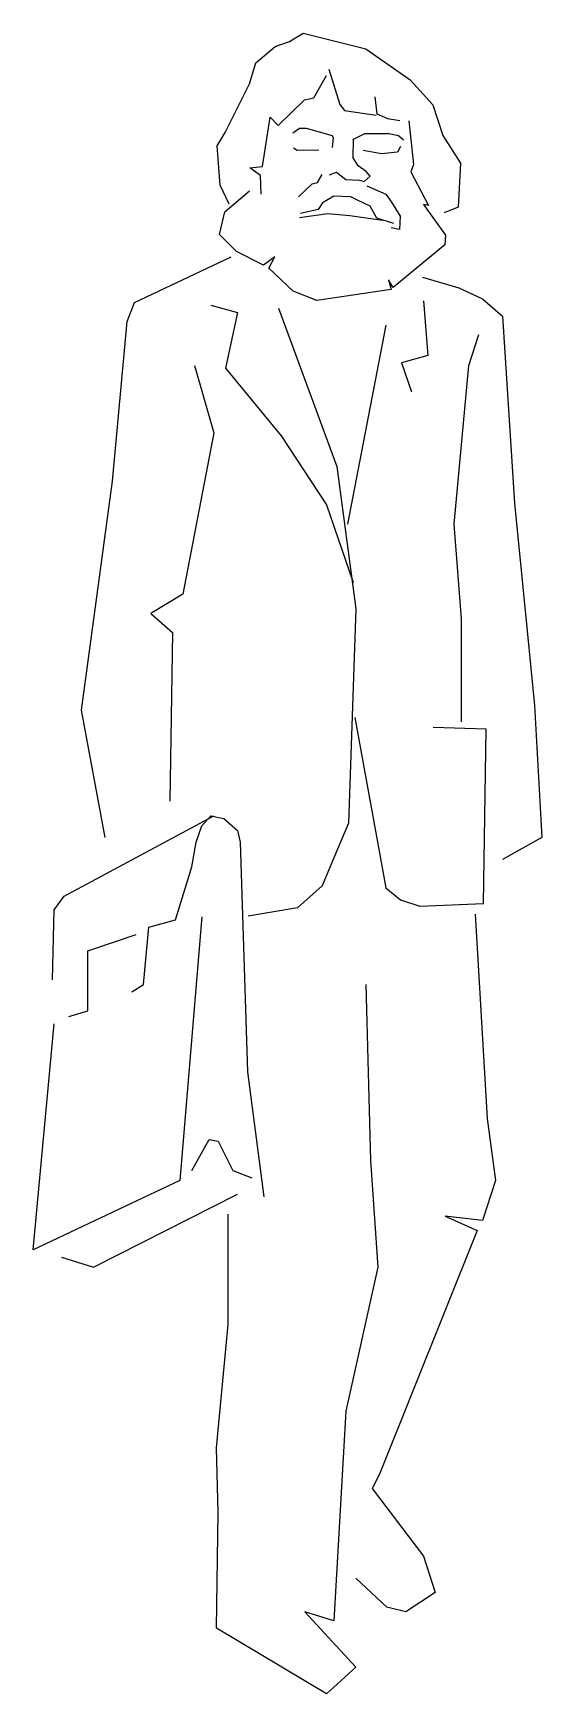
# Model space of a CAD drawing. Header units: millimetres. Extents: x -1628.43 to -1627.94, y 1841.6 to 1843.18.
import ezdxf

# ---------------------------------------------------------------- set-up
doc = ezdxf.new("R2010")
doc.units = ezdxf.units.MM
doc.header["$LTSCALE"] = 10
doc.layers.add('Humanos', color=2, linetype='Continuous')

msp = doc.modelspace()

# ---------------------------------------------------------------- linework, layer by layer
at = {"layer": 'Humanos'}
for p, q in [((-1628.1843, 1843.1741), (-1628.1712, 1843.1822)), ((-1628.1712, 1843.1822), (-1628.1113, 1843.1672)), ((-1628.2164, 1843.1539), (-1628.1981, 1843.1695)), ((-1628.1981, 1843.1695), (-1628.1843, 1843.1741)), ((-1628.1113, 1843.1672), (-1628.0692, 1843.1377)), ((-1628.2225, 1843.1339), (-1628.2164, 1843.1539)), ((-1628.2458, 1843.0873), (-1628.2225, 1843.1339)), ((-1628.161, 1843.1204), (-1628.1491, 1843.1418)), ((-1628.1468, 1843.1479), (-1628.1361, 1843.114)), ((-1628.0692, 1843.1377), (-1628.0473, 1843.1137)), ((-1628.1951, 1843.094), (-1628.1698, 1843.1186)), ((-1628.1698, 1843.1186), (-1628.161, 1843.1204)), ((-1628.1027, 1843.1214), (-1628.1008, 1843.1052)), ((-1628.21, 1843.055), (-1628.2026, 1843.1021)), ((-1628.2026, 1843.1021), (-1628.1951, 1843.094)), ((-1628.1361, 1843.114), (-1628.1317, 1843.1084)), ((-1628.1317, 1843.1084), (-1628.1015, 1843.1039)), ((-1628.1008, 1843.1052), (-1628.0908, 1843.1007)), ((-1628.0473, 1843.1137), (-1628.0378, 1843.0847)), ((-1628.2533, 1843.0747), (-1628.2458, 1843.0873)), ((-1628.181, 1843.087), (-1628.1748, 1843.0917)), ((-1628.1748, 1843.0917), (-1628.1684, 1843.0917)), ((-1628.1684, 1843.0917), (-1628.1435, 1843.0846)), ((-1628.1231, 1843.0809), (-1628.1124, 1843.0866)), ((-1628.1124, 1843.0866), (-1628.0896, 1843.0866)), ((-1628.0908, 1843.1007), (-1628.079, 1843.0988)), ((-1628.0896, 1843.0866), (-1628.0803, 1843.0847)), ((-1628.0703, 1843.0984), (-1628.0658, 1843.0569)), ((-1628.2503, 1843.0371), (-1628.2533, 1843.0747)), ((-1628.177, 1843.0702), (-1628.1803, 1843.0725)), ((-1628.1563, 1843.0706), (-1628.177, 1843.0702)), ((-1628.1435, 1843.0846), (-1628.1427, 1843.0823)), ((-1628.1427, 1843.0823), (-1628.1435, 1843.0732)), ((-1628.1236, 1843.0633), (-1628.1231, 1843.0809)), ((-1628.0966, 1843.0669), (-1628.1141, 1843.0702)), ((-1628.0783, 1843.0739), (-1628.0813, 1843.0687)), ((-1628.0803, 1843.0847), (-1628.0753, 1843.0805)), ((-1628.0378, 1843.0847), (-1628.0209, 1843.0583)), ((-1628.222, 1843.0538), (-1628.21, 1843.055)), ((-1628.2118, 1843.0463), (-1628.222, 1843.0538)), ((-1628.1186, 1843.0557), (-1628.1236, 1843.0633)), ((-1628.111, 1843.0503), (-1628.1186, 1843.0557)), ((-1628.0813, 1843.0687), (-1628.0966, 1843.0669)), ((-1628.0658, 1843.0569), (-1628.0684, 1843.0499)), ((-1628.0209, 1843.0583), (-1628.0233, 1843.0163)), ((-1628.2114, 1843.0287), (-1628.2118, 1843.0463)), ((-1628.1757, 1843.0261), (-1628.1627, 1843.0384)), ((-1628.1627, 1843.0384), (-1628.1577, 1843.0398)), ((-1628.1577, 1843.0398), (-1628.1532, 1843.0472)), ((-1628.1462, 1843.047), (-1628.1393, 1843.0496)), ((-1628.1393, 1843.0496), (-1628.1305, 1843.0427)), ((-1628.1305, 1843.0427), (-1628.1174, 1843.042)), ((-1628.1174, 1843.042), (-1628.1129, 1843.0408)), ((-1628.1129, 1843.0408), (-1628.1072, 1843.0458)), ((-1628.1072, 1843.0458), (-1628.111, 1843.0503)), ((-1628.0684, 1843.0499), (-1628.0515, 1843.0178)), ((-1628.242, 1843.0191), (-1628.2503, 1843.0371)), ((-1628.2461, 1843.0116), (-1628.2224, 1843.0316)), ((-1628.1418, 1843.0266), (-1628.1528, 1843.0202)), ((-1628.1256, 1843.0259), (-1628.1418, 1843.0266)), ((-1628.1193, 1843.0228), (-1628.1256, 1843.0259)), ((-1628.1074, 1843.017), (-1628.1193, 1843.0228)), ((-1628.1105, 1843.0365), (-1628.0922, 1843.0285)), ((-1628.0922, 1843.0285), (-1628.087, 1843.0209)), ((-1628.2512, 1842.9902), (-1628.2461, 1843.0116)), ((-1628.1746, 1843.0063), (-1628.1476, 1843.0102)), ((-1628.157, 1843.014), (-1628.1739, 1843.0102)), ((-1628.1528, 1843.0202), (-1628.157, 1843.014)), ((-1628.1476, 1843.0102), (-1628.1268, 1843.0082)), ((-1628.1268, 1843.0082), (-1628.0955, 1843.0037)), ((-1628.101, 1843.0056), (-1628.1074, 1843.017)), ((-1628.087, 1843.0209), (-1628.0785, 1843.0075)), ((-1628.0785, 1843.0075), (-1628.0792, 1842.9949)), ((-1628.0565, 1843.0186), (-1628.0353, 1842.9893)), ((-1628.0515, 1843.0178), (-1628.0565, 1843.0186)), ((-1628.0233, 1843.0163), (-1628.0366, 1843.0106)), ((-1628.235, 1842.9739), (-1628.2512, 1842.9902)), ((-1628.0847, 1843.0007), (-1628.101, 1843.0056)), ((-1628.0792, 1842.9949), (-1628.0873, 1842.9964)), ((-1628.036, 1842.9801), (-1628.0852, 1842.9394)), ((-1628.0353, 1842.9893), (-1628.036, 1842.9801)), ((-1628.3323, 1842.9252), (-1628.2401, 1842.9687)), ((-1628.2091, 1842.9608), (-1628.235, 1842.9739)), ((-1628.1984, 1842.9688), (-1628.2091, 1842.9608)), ((-1628.204, 1842.9581), (-1628.1984, 1842.9688)), ((-1628.1807, 1842.936), (-1628.204, 1842.9581)), ((-1628.0897, 1842.9467), (-1628.0871, 1842.9375)), ((-1628.0852, 1842.9394), (-1628.0897, 1842.9467)), ((-1628.0574, 1842.9495), (-1628.0226, 1842.9391)), ((-1628.1582, 1842.9272), (-1628.1807, 1842.936)), ((-1628.0871, 1842.9375), (-1628.1582, 1842.9272)), ((-1628.0565, 1842.9269), (-1628.0522, 1842.8747)), ((-1628.0226, 1842.9391), (-1628, 1842.9286)), ((-1628, 1842.9286), (-1627.9809, 1842.9121)), ((-1628.3393, 1842.9069), (-1628.3323, 1842.9252)), ((-1628.2593, 1842.9225), (-1628.234, 1842.9156)), ((-1628.234, 1842.9156), (-1628.2453, 1842.8625)), ((-1628.1949, 1842.9199), (-1628.1392, 1842.7686)), ((-1627.9809, 1842.9121), (-1627.9695, 1842.7338)), ((-1628.3532, 1842.7546), (-1628.3393, 1842.9069)), ((-1628.0922, 1842.9034), (-1628.1288, 1842.7137)), ((-1628.013, 1842.8651), (-1628.0035, 1842.8947)), ((-1628.2749, 1842.8651), (-1628.2566, 1842.8007)), ((-1628.0522, 1842.8747), (-1628.0774, 1842.8677)), ((-1628.0774, 1842.8677), (-1628.0679, 1842.8399)), ((-1628.027, 1842.7137), (-1628.013, 1842.8651)), ((-1628.2453, 1842.8625), (-1628.1923, 1842.7981)), ((-1628.2566, 1842.8007), (-1628.2862, 1842.6468)), ((-1628.1923, 1842.7981), (-1628.1488, 1842.732)), ((-1628.1392, 1842.7686), (-1628.1209, 1842.6328)), ((-1628.3828, 1842.5363), (-1628.3532, 1842.7546)), ((-1628.1488, 1842.732), (-1628.1235, 1842.6581)), ((-1627.9695, 1842.7338), (-1627.9574, 1842.612)), ((-1628.02, 1842.6233), (-1628.027, 1842.7137)), ((-1628.2862, 1842.6468), (-1628.3167, 1842.6285)), ((-1628.3167, 1842.6285), (-1628.2958, 1842.6102)), ((-1628.1209, 1842.6328), (-1628.1279, 1842.4284)), ((-1628.2958, 1842.6102), (-1628.2984, 1842.4493)), ((-1628.02, 1842.525), (-1628.02, 1842.6233)), ((-1627.9574, 1842.612), (-1627.9504, 1842.5406)), ((-1628.3602, 1842.4145), (-1628.3828, 1842.5363)), ((-1627.9504, 1842.5406), (-1627.9434, 1842.4145)), ((-1628.1218, 1842.5293), (-1628.0922, 1842.3666)), ((-1627.9965, 1842.518), (-1628.047, 1842.5197)), ((-1627.9991, 1842.3518), (-1627.9965, 1842.518)), ((-1628.3993, 1842.3588), (-1628.2566, 1842.4353)), ((-1628.2732, 1842.4101), (-1628.268, 1842.4258)), ((-1628.268, 1842.4258), (-1628.2593, 1842.4353)), ((-1628.2593, 1842.4353), (-1628.2471, 1842.4327)), ((-1628.2471, 1842.4327), (-1628.234, 1842.4214)), ((-1628.234, 1842.4214), (-1628.2314, 1842.4101)), ((-1628.1279, 1842.4284), (-1628.1444, 1842.3892)), ((-1628.2775, 1842.3866), (-1628.2732, 1842.4101)), ((-1628.2314, 1842.4101), (-1628.2245, 1842.1909)), ((-1627.9434, 1842.4145), (-1627.9809, 1842.3936)), ((-1628.1444, 1842.3892), (-1628.1531, 1842.3684)), ((-1628.2932, 1842.3362), (-1628.2775, 1842.3866)), ((-1628.4089, 1842.3457), (-1628.3993, 1842.3588)), ((-1628.1531, 1842.3684), (-1628.1766, 1842.3475)), ((-1628.0922, 1842.3666), (-1628.0783, 1842.3553)), ((-1628.4106, 1842.2787), (-1628.4089, 1842.3457)), ((-1628.1766, 1842.3475), (-1628.2236, 1842.3396)), ((-1628.0783, 1842.3553), (-1628.06, 1842.3492)), ((-1628.06, 1842.3492), (-1627.9991, 1842.3518)), ((-1628.007, 1842.3414), (-1627.9956, 1842.1465)), ((-1628.3236, 1842.2744), (-1628.3184, 1842.3292)), ((-1628.3184, 1842.3292), (-1628.2932, 1842.3362)), ((-1628.268, 1842.3388), (-1628.2888, 1842.0873)), ((-1628.3767, 1842.3066), (-1628.3306, 1842.3222)), ((-1628.3767, 1842.2492), (-1628.3767, 1842.3066)), ((-1628.3349, 1842.2674), (-1628.3236, 1842.2744)), ((-1628.1114, 1842.2744), (-1628.107, 1842.1065)), ((-1628.395, 1842.2439), (-1628.3767, 1842.2492)), ((-1628.4289, 1842.0212), (-1628.4089, 1842.237)), ((-1628.2245, 1842.1909), (-1628.2088, 1842.0717)), ((-1627.9956, 1842.1465), (-1627.9878, 1842.0873)), ((-1628.2775, 1842.0969), (-1628.261, 1842.1265)), ((-1628.261, 1842.1265), (-1628.2523, 1842.1248)), ((-1628.2523, 1842.1248), (-1628.2384, 1842.0969)), ((-1628.107, 1842.1065), (-1628.1, 1842.0047)), ((-1628.2888, 1842.0873), (-1628.4289, 1842.0212)), ((-1628.2384, 1842.0969), (-1628.2201, 1842.09)), ((-1627.9878, 1842.0873), (-1628, 1842.0491)), ((-1628.3715, 1842.0047), (-1628.234, 1842.0743)), ((-1628.2427, 1841.9499), (-1628.2427, 1842.0552)), ((-1628.0052, 1842.0395), (-1628.0983, 1841.8072)), ((-1628.0357, 1842.0534), (-1628.0052, 1842.0395)), ((-1628, 1842.0491), (-1628.0357, 1842.0534)), ((-1628.4019, 1842.0143), (-1628.3715, 1842.0047)), ((-1628.1, 1842.0047), (-1628.1305, 1841.8672)), ((-1628.254, 1841.8324), (-1628.2427, 1841.9499)), ((-1628.1305, 1841.8672), (-1628.1418, 1841.6671)), ((-1628.2523, 1841.7707), (-1628.254, 1841.8324)), ((-1628.0983, 1841.8072), (-1628.1053, 1841.7933)), ((-1628.1053, 1841.7933), (-1628.0565, 1841.7289)), ((-1628.254, 1841.6602), (-1628.2523, 1841.7707)), ((-1628.0565, 1841.7289), (-1628.0452, 1841.6941)), ((-1628.0913, 1841.6802), (-1628.1209, 1841.708)), ((-1628.0452, 1841.6941), (-1628.0731, 1841.6758)), ((-1628.1696, 1841.6758), (-1628.1209, 1841.6228)), ((-1628.1418, 1841.6671), (-1628.1696, 1841.6758)), ((-1628.0731, 1841.6758), (-1628.0913, 1841.6802)), ((-1628.1488, 1841.5975), (-1628.254, 1841.6602)), ((-1628.1209, 1841.6228), (-1628.1488, 1841.5975))]:
    msp.add_line(p, q, dxfattribs=at)

doc.saveas('drawing.dxf')
